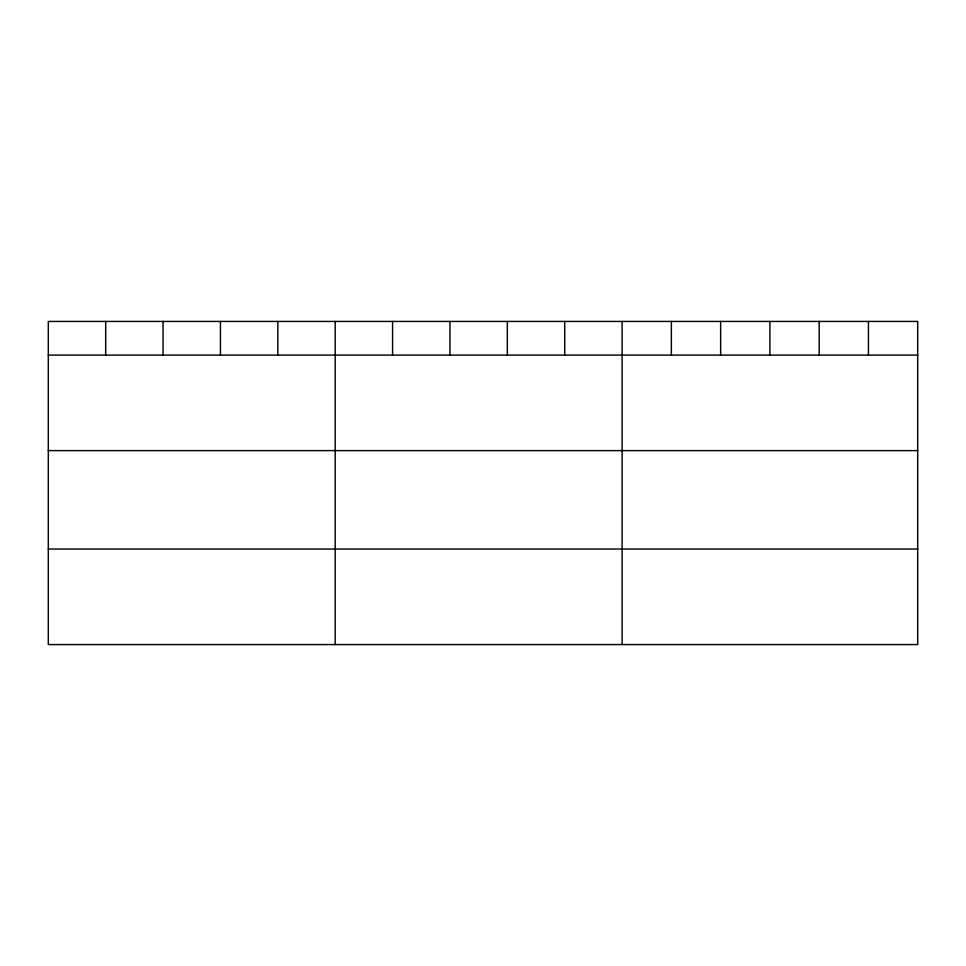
<?xml version="1.0" encoding="UTF-8"?>
<svg xmlns="http://www.w3.org/2000/svg" width="966" height="966" viewBox="0 0 966 966"><rect width="100%" height="100%" fill="white"/><g stroke="black" fill="none" stroke-linecap="round" stroke-linejoin="round"><path stroke-width="1.45" d="M917.7 355.09L917.7 644.563L48.3 644.563L48.3 321.436L917.7 321.436L917.7 355.09L48.3 355.09M48.3 450.615L917.7 450.615M48.3 549.038L917.7 549.038M868.434 321.436L868.434 355.09M819.168 321.436L819.168 355.09M769.902 321.436L769.902 355.09M720.636 321.436L720.636 355.09M671.37 321.436L671.37 355.09M622.104 321.436L622.104 644.563M564.724 321.436L564.724 355.09M507.343 321.436L507.343 355.09M449.963 321.436L449.963 355.09M392.582 321.436L392.582 355.09M335.202 321.436L335.202 644.563M277.822 321.436L277.822 355.09M220.441 321.436L220.441 355.09M163.061 321.436L163.061 355.09M105.68 321.436L105.68 355.09"/></g></svg>
